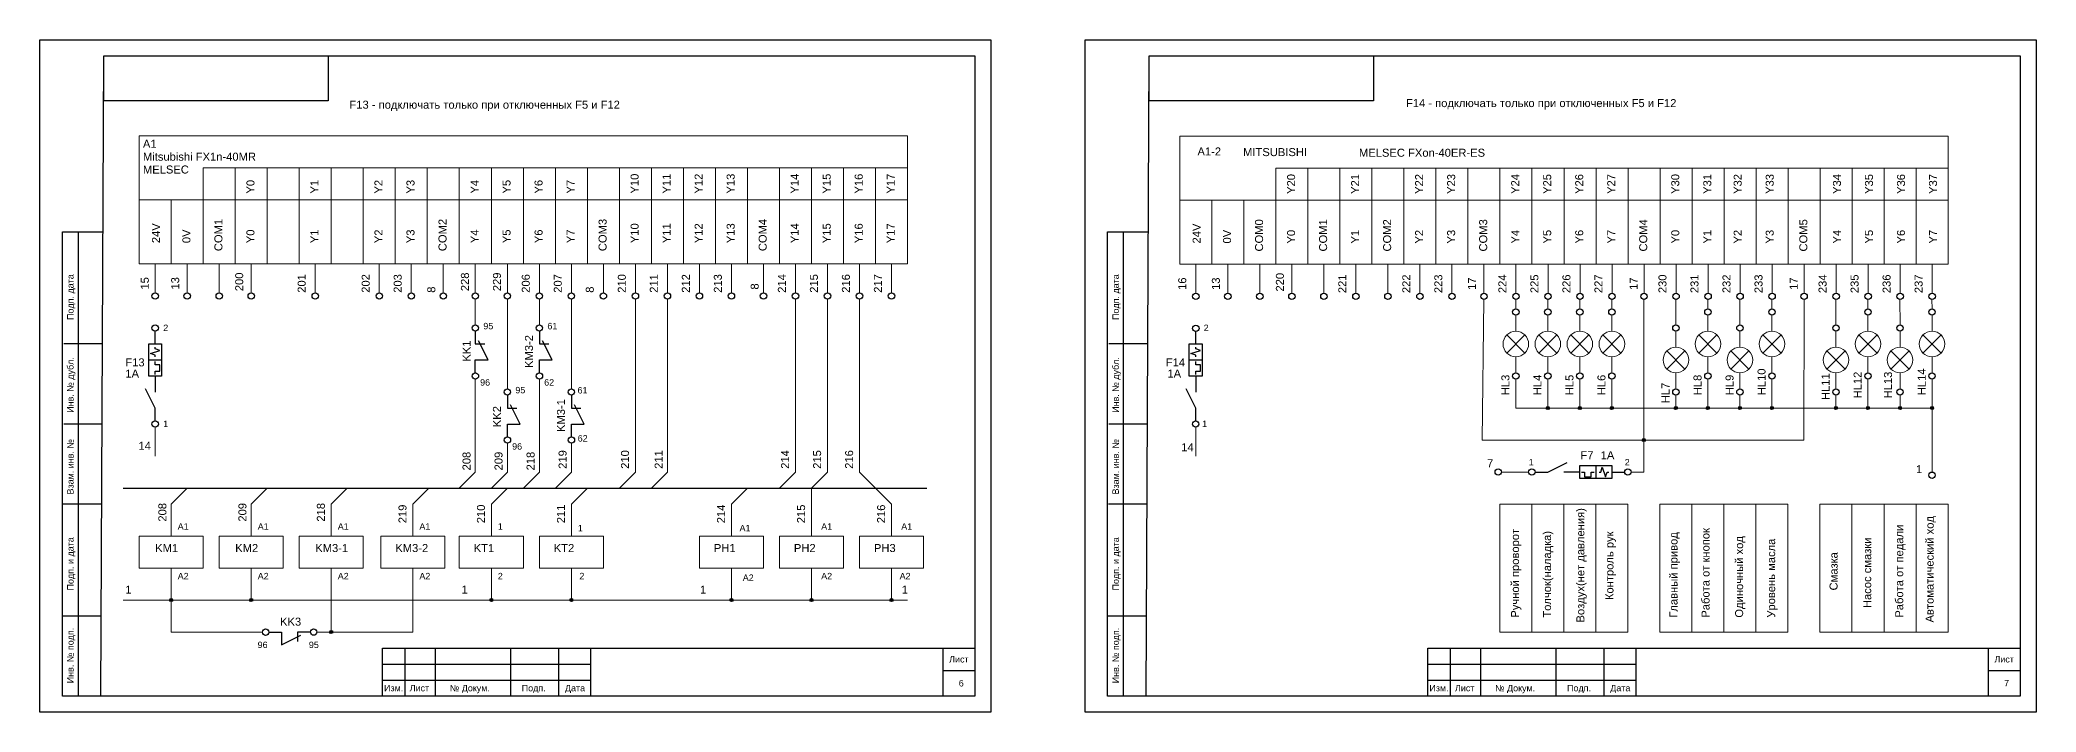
# Model space of a CAD drawing. Header units: millimetres. Extents: x 1674 to 4572, y 3039 to 4124.
# Drawn here: x 1674 to 2298, y 3290 to 3500 of the extents above; entities that cross this region are included whole.
import ezdxf

# ---------------------------------------------------------------- set-up
doc = ezdxf.new("R2010")
doc.units = ezdxf.units.MM
doc.layers.add('Аппаратура', color=7, linetype='Continuous', lineweight=20)
doc.layers.add('Рамки', color=7, linetype='Continuous', lineweight=25)
doc.styles.get("Standard").update_dxf_attribs({"font": 'arial.ttf'})

msp = doc.modelspace()

# ---------------------------------------------------------------- hatches: boundary and pattern name
h = msp.add_hatch(color=256)
h.dxf.hatch_style = 1
h.paths.add_polyline_path([(2146, 3385, 1), (2145, 3385, 1)])
h = msp.add_hatch(color=256)
h.dxf.hatch_style = 1
h.paths.add_polyline_path([(2156, 3385, 1), (2155, 3385, 1)])
h = msp.add_hatch(color=256)
h.dxf.hatch_style = 1
h.paths.add_polyline_path([(2166, 3385, 1), (2165, 3385, 1)])
h = msp.add_hatch(color=256)
h.dxf.hatch_style = 1
h.paths.add_polyline_path([(2186, 3385, 1), (2185, 3385, 1)])
h = msp.add_hatch(color=256)
h.dxf.hatch_style = 1
h.paths.add_polyline_path([(2196, 3385, 1), (2195, 3385, 1)])
h = msp.add_hatch(color=256)
h.dxf.hatch_style = 1
h.paths.add_polyline_path([(2206, 3385, 1), (2205, 3385, 1)])
h = msp.add_hatch(color=256)
h.dxf.hatch_style = 1
h.paths.add_polyline_path([(2216, 3385, 1), (2215, 3385, 1)])
h = msp.add_hatch(color=256)
h.dxf.hatch_style = 1
h.paths.add_polyline_path([(2236, 3385, 1), (2235, 3385, 1)])
h = msp.add_hatch(color=256)
h.dxf.hatch_style = 1
h.paths.add_polyline_path([(2246, 3385, 1), (2245, 3385, 1)])
h = msp.add_hatch(color=256)
h.dxf.hatch_style = 1
h.paths.add_polyline_path([(2256, 3385, 1), (2255, 3385, 1)])
h = msp.add_hatch(color=256)
h.dxf.hatch_style = 1
h.paths.add_polyline_path([(2266, 3385, 1), (2265, 3385, 1)])
h = msp.add_hatch(color=256)
h.dxf.hatch_style = 1
h.paths.add_polyline_path([(2175.99, 3375, 1), (2174.99, 3375, 1)])
h = msp.add_hatch(color=256)
h.dxf.hatch_style = 1
h.paths.add_polyline_path([(1716, 3325, 1), (1715, 3325, 1)])
h = msp.add_hatch(color=256)
h.dxf.hatch_style = 1
h.paths.add_polyline_path([(1741, 3325, 1), (1740, 3325, 1)])
h = msp.add_hatch(color=256)
h.dxf.hatch_style = 1
h.paths.add_polyline_path([(1816, 3325, 1), (1815, 3325, 1)])
h = msp.add_hatch(color=256)
h.dxf.hatch_style = 1
h.paths.add_polyline_path([(1841, 3325, 1), (1840, 3325, 1)])
h = msp.add_hatch(color=256)
h.dxf.hatch_style = 1
h.paths.add_polyline_path([(1891, 3325, 1), (1890, 3325, 1)])
h = msp.add_hatch(color=256)
h.dxf.hatch_style = 1
h.paths.add_polyline_path([(1916, 3325, 1), (1915, 3325, 1)])
h = msp.add_hatch(color=256)
h.dxf.hatch_style = 1
h.paths.add_polyline_path([(1941, 3325, 1), (1940, 3325, 1)])
h = msp.add_hatch(color=256)
h.dxf.hatch_style = 1
h.paths.add_polyline_path([(1766, 3315, 1), (1765, 3315, 1)])

# ---------------------------------------------------------------- linework, layer by layer
for p, q in [((1710.5, 3405), (1710.5, 3409)), ((1810.5, 3409), (1810.5, 3405)), ((1810.5, 3405), (1813.5, 3405)), ((1814.5, 3400), (1811.5, 3406)), ((1830.5, 3409), (1830.5, 3405)), ((1830.5, 3405), (1833.5, 3405)), ((1834.5, 3400), (1831.5, 3406)), ((2035.5, 3405), (2035.5, 3409)), ((1708.5, 3400), (1712.5, 3400)), ((1709, 3402), (1712, 3403)), ((1710.5, 3401.5), (1709, 3402)), ((1710.5, 3403.5), (1710.5, 3404)), ((1712, 3403), (1710.5, 3403.5)), ((1710.5, 3401), (1710.5, 3401.5)), ((1710.5, 3398.5), (1710.5, 3399.5)), ((1712, 3398.5), (1710.5, 3398.5)), ((1712, 3396.5), (1712, 3398.5)), ((1810.5, 3396), (1810.5, 3400)), ((1810.5, 3400), (1814.5, 3400)), ((1830.5, 3396), (1830.5, 3400)), ((1830.5, 3400), (1834.5, 3400)), ((2033.5, 3400), (2037.5, 3400)), ((2034, 3402), (2037, 3403)), ((2035.5, 3401.5), (2034, 3402)), ((2035.5, 3403.5), (2035.5, 3404)), ((2037, 3403), (2035.5, 3403.5)), ((2035.5, 3401), (2035.5, 3401.5)), ((2035.5, 3398.5), (2035.5, 3399.5)), ((2037, 3398.5), (2035.5, 3398.5)), ((2037, 3396.5), (2037, 3398.5)), ((1710.5, 3395.5), (1710.5, 3396.5)), ((1710.5, 3396.5), (1712, 3396.5)), ((1710.5, 3395), (1710.5, 3390)), ((2035.5, 3395.5), (2035.5, 3396.5)), ((2035.5, 3396.5), (2037, 3396.5)), ((2035.5, 3395), (2035.5, 3390)), ((1710.5, 3385), (1707.5, 3391)), ((1820.5, 3389), (1820.5, 3385)), ((1824.5, 3380), (1821.5, 3386)), ((1840.5, 3389), (1840.5, 3385)), ((1844.5, 3380), (1841.5, 3386)), ((2035.5, 3385), (2032.5, 3391)), ((1710.5, 3381), (1710.5, 3385)), ((1820.5, 3385), (1823.5, 3385)), ((1820.5, 3376), (1820.5, 3380)), ((1820.5, 3380), (1824.5, 3380)), ((1840.5, 3385), (1843.5, 3385)), ((1840.5, 3376), (1840.5, 3380)), ((1840.5, 3380), (1844.5, 3380)), ((2035.5, 3381), (2035.5, 3385)), ((2145.5, 3365), (2151.5, 3368)), ((2160.5, 3367), (2160.5, 3363)), ((2141.5, 3365), (2145.5, 3365)), ((2155.5, 3365), (2150.5, 3365)), ((2156, 3365), (2157, 3365)), ((2157, 3365), (2157, 3363.5)), ((2157, 3363.5), (2159, 3363.5)), ((2159, 3363.5), (2159, 3365)), ((2159, 3365), (2160, 3365)), ((2161.5, 3365), (2162, 3365)), ((2162, 3365), (2162.5, 3366.5)), ((2162.5, 3366.5), (2163.5, 3363.5)), ((2163.5, 3363.5), (2164, 3365)), ((2164, 3365), (2164.5, 3365)), ((2165.5, 3365), (2169.5, 3365)), ((1746, 3315), (1750, 3315)), ((1750, 3315), (1750, 3311)), ((1750, 3311), (1756, 3314.01)), ((1759, 3315.01), (1755, 3315.01)), ((1755, 3315.01), (1755, 3312.01))]:
    msp.add_line(p, q)
for points in [[(1708.5, 3395), (1708.5, 3405), (1712.5, 3405), (1712.5, 3395)], [(2033.5, 3395), (2033.5, 3405), (2037.5, 3405), (2037.5, 3395)], [(2155.5, 3367), (2165.5, 3367), (2165.5, 3363), (2155.5, 3363)]]:
    msp.add_lwpolyline(points, close=True)
for centre, radius in [((1710.5, 3420), 1), ((1720.5, 3420), 1), ((1730.5, 3420), 1), ((1740.5, 3420), 1), ((1760.5, 3420), 1), ((1780.5, 3420), 1), ((1790.5, 3420), 1), ((1800.5, 3420), 1), ((1810.5, 3420), 1), ((1820.5, 3420), 1), ((1830.5, 3420), 1), ((1840.5, 3420), 1), ((1850.5, 3420), 1), ((1860.5, 3420), 1), ((1870.5, 3420), 1), ((1880.5, 3420), 1), ((1890.5, 3420), 1), ((1900.5, 3420), 1), ((1910.5, 3420), 1), ((1920.5, 3420), 1), ((1930.5, 3420), 1), ((1940.5, 3420), 1), ((2035.55, 3419.89), 1), ((2045.55, 3419.89), 1), ((2055.55, 3419.89), 1), ((2065.55, 3419.89), 1), ((2075.55, 3419.89), 1), ((2085.55, 3419.89), 1), ((2095.55, 3419.89), 1), ((2105.55, 3419.89), 1), ((2115.55, 3419.89), 1), ((2125.55, 3419.89), 1), ((2135.55, 3419.89), 1), ((2145.55, 3419.89), 1), ((2155.55, 3419.89), 1), ((2165.55, 3419.89), 1), ((2175.55, 3419.89), 1), ((2185.55, 3419.89), 1), ((2195.55, 3419.89), 1), ((2205.55, 3419.89), 1), ((2215.55, 3419.89), 1), ((2225.55, 3419.89), 1), ((2235.55, 3419.89), 1), ((2245.55, 3419.89), 1), ((2255.55, 3419.89), 1), ((2265.55, 3419.89), 1), ((1710.5, 3410), 1), ((1810.5, 3410), 1), ((1830.5, 3410), 1), ((2035.55, 3409.89), 1), ((2135.5, 3415), 1), ((2145.5, 3415), 1), ((2155.5, 3415), 1), ((2165.5, 3415), 1), ((2185.5, 3410), 1), ((2195.5, 3415), 1), ((2205.5, 3410), 1), ((2215.5, 3415), 1), ((2235.5, 3410), 1), ((2245.5, 3415), 1), ((2255.5, 3410), 1), ((2265.5, 3415), 1), ((1810.52, 3395), 1), ((1830.52, 3395), 1), ((2135.5, 3395), 1), ((2145.5, 3395), 1), ((2155.5, 3395), 1), ((2165.5, 3395), 1), ((2195.5, 3395), 1), ((2215.5, 3395), 1), ((2245.5, 3395), 1), ((2265.5, 3395), 1), ((1820.5, 3390), 1), ((1840.5, 3390), 1), ((2185.5, 3390), 1), ((2205.5, 3390), 1), ((2235.5, 3390), 1), ((2255.5, 3390), 1), ((1710.5, 3380), 1), ((2035.5, 3380), 1), ((2145.5, 3385), 0.5), ((2155.5, 3385), 0.5), ((2165.5, 3385), 0.5), ((2185.5, 3385), 0.5), ((2195.5, 3385), 0.5), ((2205.5, 3385), 0.5), ((2215.5, 3385), 0.5), ((2235.5, 3385), 0.5), ((2245.5, 3385), 0.5), ((2255.5, 3385), 0.5), ((2265.5, 3385), 0.5), ((1820.52, 3375), 1), ((1840.52, 3375), 1), ((2175.49, 3375), 0.5), ((2130, 3365), 1), ((2140.5, 3365), 1), ((2170.5, 3365), 1), ((2265.5, 3364), 1), ((1715.5, 3325), 0.5), ((1740.5, 3325), 0.5), ((1815.5, 3325), 0.5), ((1840.5, 3325), 0.5), ((1890.5, 3325), 0.5), ((1915.5, 3325), 0.5), ((1940.5, 3325), 0.5), ((1745, 3314.97), 1), ((1760, 3315), 1), ((1765.5, 3315), 0.5)]:
    msp.add_circle(centre, radius)
at = {"layer": 'Аппаратура'}
for p, q in [((1710.5, 3430), (1710.5, 3421)), ((1720.5, 3430), (1720.5, 3421)), ((1730.5, 3430), (1730.5, 3421)), ((1740.5, 3430), (1740.5, 3421)), ((1760.5, 3430), (1760.5, 3421)), ((1780.5, 3430), (1780.5, 3421)), ((1790.5, 3430), (1790.5, 3421)), ((1800.5, 3430), (1800.5, 3421)), ((1810.5, 3430), (1810.5, 3421)), ((1820.5, 3430), (1820.5, 3421)), ((1830.5, 3430), (1830.5, 3421)), ((1840.5, 3430), (1840.5, 3421)), ((1850.5, 3430), (1850.5, 3421)), ((1860.5, 3430), (1860.5, 3421)), ((1870.5, 3430), (1870.5, 3421)), ((1880.5, 3430), (1880.5, 3421)), ((1890.5, 3430), (1890.5, 3421)), ((1900.5, 3430), (1900.5, 3421)), ((1910.5, 3430), (1910.5, 3421)), ((1920.5, 3430), (1920.5, 3421)), ((1930.5, 3430), (1930.5, 3421)), ((1940.5, 3430), (1940.5, 3421)), ((2035.55, 3429.89), (2035.55, 3420.89)), ((2045.55, 3429.89), (2045.55, 3420.89)), ((2055.55, 3429.89), (2055.55, 3420.89)), ((2065.55, 3429.89), (2065.55, 3420.89)), ((2075.55, 3429.89), (2075.55, 3420.89)), ((2085.55, 3429.89), (2085.55, 3420.89)), ((2095.55, 3429.89), (2095.55, 3420.89)), ((2105.55, 3429.89), (2105.55, 3420.89)), ((2115.55, 3429.89), (2115.55, 3420.89)), ((2125.55, 3429.89), (2125.55, 3420.89)), ((2135.55, 3429.89), (2135.55, 3420.89)), ((2145.55, 3429.89), (2145.55, 3420.89)), ((2155.55, 3429.89), (2155.55, 3420.89)), ((2165.55, 3429.89), (2165.55, 3420.89)), ((2175.55, 3429.89), (2175.55, 3420.89)), ((2185.55, 3429.89), (2185.55, 3420.89)), ((2195.55, 3429.89), (2195.55, 3420.89)), ((2205.55, 3429.89), (2205.55, 3420.89)), ((2215.55, 3429.89), (2215.55, 3420.89)), ((2225.55, 3429.89), (2225.55, 3420.89)), ((2235.55, 3429.89), (2235.55, 3420.89)), ((2245.55, 3429.89), (2245.55, 3420.89)), ((2255.55, 3429.89), (2255.55, 3420.89)), ((2265.55, 3429.89), (2265.55, 3420.89)), ((1810.5, 3411), (1810.5, 3419)), ((1820.5, 3391), (1820.5, 3419)), ((1830.5, 3411), (1830.5, 3419)), ((1840.5, 3391), (1840.5, 3419)), ((1860.5, 3419), (1860.5, 3365)), ((1870.5, 3419), (1870.5, 3365)), ((1910.5, 3419), (1910.5, 3365)), ((1920.5, 3419), (1920.5, 3365)), ((1930.5, 3419), (1930.5, 3365)), ((2125.54, 3418.89), (2125, 3375)), ((2135.49, 3418.9), (2135.5, 3416)), ((2145.49, 3418.9), (2145.5, 3416)), ((2155.49, 3418.9), (2155.5, 3416)), ((2165.49, 3418.9), (2165.5, 3416)), ((2175.49, 3418.9), (2175.49, 3375)), ((2185.49, 3418.9), (2185.5, 3411)), ((2195.49, 3418.9), (2195.5, 3416)), ((2205.49, 3418.9), (2205.5, 3411)), ((2215.49, 3418.9), (2215.5, 3416)), ((2225.5, 3375), (2225.55, 3418.89)), ((2235.49, 3418.9), (2235.5, 3411)), ((2245.49, 3418.9), (2245.5, 3416)), ((2255.49, 3418.9), (2255.5, 3411)), ((2265.49, 3418.9), (2265.5, 3416)), ((2135.5, 3409), (2135.5, 3414)), ((2145.5, 3409), (2145.5, 3414)), ((2155.5, 3409), (2155.5, 3414)), ((2165.5, 3409), (2165.5, 3414)), ((2195.5, 3409), (2195.5, 3414)), ((2215.5, 3409), (2215.5, 3414)), ((2245.5, 3409), (2245.5, 3414)), ((2265.5, 3409), (2265.5, 3414)), ((1810.5, 3405), (1810.5, 3409)), ((2132.67, 3407.83), (2138.33, 3402.17)), ((2132.67, 3402.17), (2138.33, 3407.83)), ((2142.67, 3407.83), (2148.33, 3402.17)), ((2142.67, 3402.17), (2148.33, 3407.83)), ((2152.67, 3407.83), (2158.33, 3402.17)), ((2152.67, 3402.17), (2158.33, 3407.83)), ((2162.67, 3407.83), (2168.33, 3402.17)), ((2162.67, 3402.17), (2168.33, 3407.83)), ((2185.5, 3404), (2185.5, 3409)), ((2192.67, 3407.83), (2198.33, 3402.17)), ((2192.67, 3402.17), (2198.33, 3407.83)), ((2205.5, 3404), (2205.5, 3409)), ((2212.67, 3407.83), (2218.33, 3402.17)), ((2212.67, 3402.17), (2218.33, 3407.83)), ((2235.5, 3404), (2235.5, 3409)), ((2242.67, 3407.83), (2248.33, 3402.17)), ((2242.67, 3402.17), (2248.33, 3407.83)), ((2255.5, 3404), (2255.5, 3409)), ((2262.67, 3407.83), (2268.33, 3402.17)), ((2262.67, 3402.17), (2268.33, 3407.83)), ((1810.5, 3396), (1810.5, 3400)), ((2135.5, 3396), (2135.5, 3401)), ((2145.5, 3396), (2145.5, 3401)), ((2155.5, 3396), (2155.5, 3401)), ((2165.5, 3396), (2165.5, 3401)), ((2182.67, 3402.83), (2188.33, 3397.17)), ((2182.67, 3397.17), (2188.33, 3402.83)), ((2195.5, 3396), (2195.5, 3401)), ((2202.67, 3402.83), (2208.33, 3397.17)), ((2202.67, 3397.17), (2208.33, 3402.83)), ((2215.5, 3396), (2215.5, 3401)), ((2232.67, 3402.83), (2238.33, 3397.17)), ((2232.67, 3397.17), (2238.33, 3402.83)), ((2245.5, 3396), (2245.5, 3401)), ((2252.67, 3402.83), (2258.33, 3397.17)), ((2252.67, 3397.17), (2258.33, 3402.83)), ((2265.5, 3396), (2265.5, 3401)), ((1810.5, 3394), (1810.5, 3394)), ((1810.5, 3394), (1810.5, 3365)), ((1830.5, 3394), (1830.5, 3365)), ((2135.5, 3394), (2135.5, 3385)), ((2145.5, 3394), (2145.5, 3385)), ((2155.5, 3394), (2155.5, 3385)), ((2165.5, 3394), (2165.5, 3385)), ((2185.5, 3391), (2185.5, 3396)), ((2195.5, 3394), (2195.5, 3385)), ((2205.5, 3391), (2205.5, 3396)), ((2215.5, 3394), (2215.5, 3385)), ((2235.5, 3391), (2235.5, 3396)), ((2245.5, 3394), (2245.5, 3385)), ((2255.5, 3391), (2255.5, 3396)), ((2265.5, 3394), (2265.5, 3365)), ((1820.5, 3385), (1820.5, 3389)), ((2185.5, 3389), (2185.5, 3385)), ((2205.5, 3389), (2205.5, 3385)), ((2235.5, 3389), (2235.5, 3385)), ((2255.5, 3389), (2255.5, 3385)), ((1820.5, 3376), (1820.5, 3380)), ((2265.5, 3385), (2135.5, 3385)), ((1710.5, 3379), (1710.5, 3370)), ((1820.5, 3374), (1820.5, 3374)), ((1820.5, 3374), (1820.5, 3365)), ((1840.5, 3374), (1840.5, 3365)), ((2035.5, 3379), (2035.5, 3370)), ((2125, 3375), (2175.49, 3375)), ((2175.49, 3375), (2225.5, 3375)), ((2175.49, 3375), (2175.49, 3365)), ((1810.5, 3365), (1805.5, 3360)), ((1820.5, 3365), (1815.5, 3360)), ((1830.5, 3365), (1825.5, 3360)), ((1840.5, 3365), (1835.5, 3360)), ((1860.5, 3365), (1855.5, 3360)), ((1870.5, 3365), (1865.5, 3360)), ((1910.5, 3365), (1905.5, 3360)), ((1920.5, 3365), (1915.5, 3360)), ((1930.5, 3365), (1935.5, 3360)), ((2139.5, 3365), (2131, 3365)), ((2175.49, 3365), (2171.5, 3365)), ((1715.5, 3355), (1720.5, 3360)), ((1715.5, 3345), (1715.5, 3355)), ((1740.5, 3355), (1745.5, 3360)), ((1740.5, 3345), (1740.5, 3355)), ((1765.5, 3355), (1770.5, 3360)), ((1765.5, 3345), (1765.5, 3355)), ((1791, 3355), (1796, 3360)), ((1791, 3345), (1791, 3355)), ((1815.5, 3355), (1820.5, 3360)), ((1815.5, 3345), (1815.5, 3355)), ((1840.5, 3355), (1845.5, 3360)), ((1840.5, 3345), (1840.5, 3355)), ((1890.5, 3355), (1895.5, 3360)), ((1890.5, 3345), (1890.5, 3355)), ((1915.5, 3355), (1915.5, 3360)), ((1915.5, 3345), (1915.5, 3355)), ((1940.5, 3355), (1935.5, 3360)), ((1940.5, 3345), (1940.5, 3355)), ((1715.5, 3335), (1715.5, 3325)), ((1740.5, 3335), (1740.5, 3325)), ((1765.5, 3335), (1765.5, 3315)), ((1791, 3335), (1791, 3315)), ((1815.5, 3335), (1815.5, 3325)), ((1840.5, 3335), (1840.5, 3325)), ((1890.5, 3335), (1890.5, 3325)), ((1915.5, 3335), (1915.5, 3325)), ((1940.5, 3335), (1940.5, 3325)), ((1811, 3325), (1700.5, 3325)), ((1715.5, 3315), (1715.5, 3325)), ((1810.5, 3325), (1886, 3325)), ((1885.5, 3325), (1945.5, 3325)), ((1715.5, 3315), (1744, 3314.97)), ((1746, 3315), (1750, 3315)), ((1755, 3315.01), (1759, 3315.01)), ((1761, 3315), (1791, 3315))]:
    msp.add_line(p, q, dxfattribs=at)
at = {"layer": 'Аппаратура', "lineweight": 30}
msp.add_line((1700.5, 3360), (1951.5, 3360), dxfattribs=at)
at = {"layer": 'Аппаратура'}
for points in [[(1945.5, 3450), (1705.5, 3450), (1705.5, 3470), (1945.5, 3470)], [(2270.55, 3449.89), (2030.55, 3449.89), (2030.55, 3469.89), (2270.55, 3469.89)], [(1725.5, 3450), (1735.5, 3450), (1735.5, 3460), (1725.5, 3460)], [(1735.5, 3450), (1745.5, 3450), (1745.5, 3460), (1735.5, 3460)], [(1745.5, 3450), (1755.5, 3450), (1755.5, 3460), (1745.5, 3460)], [(1755.5, 3450), (1765.5, 3450), (1765.5, 3460), (1755.5, 3460)], [(1765.5, 3450), (1775.5, 3450), (1775.5, 3460), (1765.5, 3460)], [(1775.5, 3450), (1785.5, 3450), (1785.5, 3460), (1775.5, 3460)], [(1785.5, 3450), (1795.5, 3450), (1795.5, 3460), (1785.5, 3460)], [(1795.5, 3450), (1805.5, 3450), (1805.5, 3460), (1795.5, 3460)], [(1805.5, 3450), (1815.5, 3450), (1815.5, 3460), (1805.5, 3460)], [(1815.5, 3450), (1825.5, 3450), (1825.5, 3460), (1815.5, 3460)], [(1825.5, 3450), (1835.5, 3450), (1835.5, 3460), (1825.5, 3460)], [(1835.5, 3450), (1845.5, 3450), (1845.5, 3460), (1835.5, 3460)], [(1845.5, 3450), (1855.5, 3450), (1855.5, 3460), (1845.5, 3460)], [(1855.5, 3450), (1865.5, 3450), (1865.5, 3460), (1855.5, 3460)], [(1865.5, 3450), (1875.5, 3450), (1875.5, 3460), (1865.5, 3460)], [(1875.5, 3450), (1885.5, 3450), (1885.5, 3460), (1875.5, 3460)], [(1885.5, 3450), (1895.5, 3450), (1895.5, 3460), (1885.5, 3460)], [(1895.5, 3450), (1905.5, 3450), (1905.5, 3460), (1895.5, 3460)], [(1905.5, 3450), (1915.5, 3450), (1915.5, 3460), (1905.5, 3460)], [(1915.5, 3450), (1925.5, 3450), (1925.5, 3460), (1915.5, 3460)], [(1925.5, 3450), (1935.5, 3450), (1935.5, 3460), (1925.5, 3460)], [(1935.5, 3450), (1945.5, 3450), (1945.5, 3460), (1935.5, 3460)], [(2060.55, 3449.89), (2070.55, 3449.89), (2070.55, 3459.89), (2060.55, 3459.89)], [(2070.55, 3449.89), (2080.55, 3449.89), (2080.55, 3459.89), (2070.55, 3459.89)], [(2080.55, 3449.89), (2090.55, 3449.89), (2090.55, 3459.89), (2080.55, 3459.89)], [(2090.55, 3449.89), (2100.55, 3449.89), (2100.55, 3459.89), (2090.55, 3459.89)], [(2100.55, 3449.89), (2110.55, 3449.89), (2110.55, 3459.89), (2100.55, 3459.89)], [(2110.55, 3449.89), (2120.55, 3449.89), (2120.55, 3459.89), (2110.55, 3459.89)], [(2120.55, 3449.89), (2130.55, 3449.89), (2130.55, 3459.89), (2120.55, 3459.89)], [(2130.55, 3449.89), (2140.55, 3449.89), (2140.55, 3459.89), (2130.55, 3459.89)], [(2140.55, 3449.89), (2150.55, 3449.89), (2150.55, 3459.89), (2140.55, 3459.89)], [(2150.55, 3449.89), (2160.55, 3449.89), (2160.55, 3459.89), (2150.55, 3459.89)], [(2160.55, 3449.89), (2170.55, 3449.89), (2170.55, 3459.89), (2160.55, 3459.89)], [(2170.55, 3449.89), (2180.55, 3449.89), (2180.55, 3459.89), (2170.55, 3459.89)], [(2180.55, 3449.89), (2190.55, 3449.89), (2190.55, 3459.89), (2180.55, 3459.89)], [(2190.55, 3449.89), (2200.55, 3449.89), (2200.55, 3459.89), (2190.55, 3459.89)], [(2200.55, 3449.89), (2210.55, 3449.89), (2210.55, 3459.89), (2200.55, 3459.89)], [(2210.55, 3449.89), (2220.55, 3449.89), (2220.55, 3459.89), (2210.55, 3459.89)], [(2220.55, 3449.89), (2230.55, 3449.89), (2230.55, 3459.89), (2220.55, 3459.89)], [(2230.55, 3449.89), (2240.55, 3449.89), (2240.55, 3459.89), (2230.55, 3459.89)], [(2240.55, 3449.89), (2250.55, 3449.89), (2250.55, 3459.89), (2240.55, 3459.89)], [(2250.55, 3449.89), (2260.55, 3449.89), (2260.55, 3459.89), (2250.55, 3459.89)], [(2260.55, 3449.89), (2270.55, 3449.89), (2270.55, 3459.89), (2260.55, 3459.89)], [(1715.5, 3450), (1705.5, 3450), (1705.5, 3430), (1715.5, 3430)], [(1725.5, 3450), (1715.5, 3450), (1715.5, 3430), (1725.5, 3430)], [(1735.5, 3450), (1725.5, 3450), (1725.5, 3430), (1735.5, 3430)], [(1745.5, 3450), (1735.5, 3450), (1735.5, 3430), (1745.5, 3430)], [(1755.5, 3450), (1745.5, 3450), (1745.5, 3430), (1755.5, 3430)], [(1765.5, 3450), (1755.5, 3450), (1755.5, 3430), (1765.5, 3430)], [(1775.5, 3450), (1765.5, 3450), (1765.5, 3430), (1775.5, 3430)], [(1785.5, 3450), (1775.5, 3450), (1775.5, 3430), (1785.5, 3430)], [(1795.5, 3450), (1785.5, 3450), (1785.5, 3430), (1795.5, 3430)], [(1805.5, 3450), (1795.5, 3450), (1795.5, 3430), (1805.5, 3430)], [(1815.5, 3450), (1805.5, 3450), (1805.5, 3430), (1815.5, 3430)], [(1825.5, 3450), (1815.5, 3450), (1815.5, 3430), (1825.5, 3430)], [(1835.5, 3450), (1825.5, 3450), (1825.5, 3430), (1835.5, 3430)], [(1845.5, 3450), (1835.5, 3450), (1835.5, 3430), (1845.5, 3430)], [(1855.5, 3450), (1845.5, 3450), (1845.5, 3430), (1855.5, 3430)], [(1865.5, 3450), (1855.5, 3450), (1855.5, 3430), (1865.5, 3430)], [(1875.5, 3450), (1865.5, 3450), (1865.5, 3430), (1875.5, 3430)], [(1885.5, 3450), (1875.5, 3450), (1875.5, 3430), (1885.5, 3430)], [(1895.5, 3450), (1885.5, 3450), (1885.5, 3430), (1895.5, 3430)], [(1905.5, 3450), (1895.5, 3450), (1895.5, 3430), (1905.5, 3430)], [(1915.5, 3450), (1905.5, 3450), (1905.5, 3430), (1915.5, 3430)], [(1925.5, 3450), (1915.5, 3450), (1915.5, 3430), (1925.5, 3430)], [(1935.5, 3450), (1925.5, 3450), (1925.5, 3430), (1935.5, 3430)], [(1945.5, 3450), (1935.5, 3450), (1935.5, 3430), (1945.5, 3430)], [(2040.55, 3449.89), (2030.55, 3449.89), (2030.55, 3429.89), (2040.55, 3429.89)], [(2050.55, 3449.89), (2040.55, 3449.89), (2040.55, 3429.89), (2050.55, 3429.89)], [(2060.55, 3449.89), (2050.55, 3449.89), (2050.55, 3429.89), (2060.55, 3429.89)], [(2070.55, 3449.89), (2060.55, 3449.89), (2060.55, 3429.89), (2070.55, 3429.89)], [(2080.55, 3449.89), (2070.55, 3449.89), (2070.55, 3429.89), (2080.55, 3429.89)], [(2090.55, 3449.89), (2080.55, 3449.89), (2080.55, 3429.89), (2090.55, 3429.89)], [(2100.55, 3449.89), (2090.55, 3449.89), (2090.55, 3429.89), (2100.55, 3429.89)], [(2110.55, 3449.89), (2100.55, 3449.89), (2100.55, 3429.89), (2110.55, 3429.89)], [(2120.55, 3449.89), (2110.55, 3449.89), (2110.55, 3429.89), (2120.55, 3429.89)], [(2130.55, 3449.89), (2120.55, 3449.89), (2120.55, 3429.89), (2130.55, 3429.89)], [(2140.55, 3449.89), (2130.55, 3449.89), (2130.55, 3429.89), (2140.55, 3429.89)], [(2150.55, 3449.89), (2140.55, 3449.89), (2140.55, 3429.89), (2150.55, 3429.89)], [(2160.55, 3449.89), (2150.55, 3449.89), (2150.55, 3429.89), (2160.55, 3429.89)], [(2170.55, 3449.89), (2160.55, 3449.89), (2160.55, 3429.89), (2170.55, 3429.89)], [(2180.55, 3449.89), (2170.55, 3449.89), (2170.55, 3429.89), (2180.55, 3429.89)], [(2190.55, 3449.89), (2180.55, 3449.89), (2180.55, 3429.89), (2190.55, 3429.89)], [(2200.55, 3449.89), (2190.55, 3449.89), (2190.55, 3429.89), (2200.55, 3429.89)], [(2210.55, 3449.89), (2200.55, 3449.89), (2200.55, 3429.89), (2210.55, 3429.89)], [(2220.55, 3449.89), (2210.55, 3449.89), (2210.55, 3429.89), (2220.55, 3429.89)], [(2230.55, 3449.89), (2220.55, 3449.89), (2220.55, 3429.89), (2230.55, 3429.89)], [(2240.55, 3449.89), (2230.55, 3449.89), (2230.55, 3429.89), (2240.55, 3429.89)], [(2250.55, 3449.89), (2240.55, 3449.89), (2240.55, 3429.89), (2250.55, 3429.89)], [(2260.55, 3449.89), (2250.55, 3449.89), (2250.55, 3429.89), (2260.55, 3429.89)], [(2270.55, 3449.89), (2260.55, 3449.89), (2260.55, 3429.89), (2270.55, 3429.89)], [(2130.5, 3355), (2140.5, 3355), (2140.5, 3315), (2130.5, 3315)], [(2140.5, 3355), (2150.5, 3355), (2150.5, 3315), (2140.5, 3315)], [(2150.5, 3355), (2160.5, 3355), (2160.5, 3315), (2150.5, 3315)], [(2160.5, 3355), (2170.5, 3355), (2170.5, 3315), (2160.5, 3315)], [(2180.5, 3355), (2190.5, 3355), (2190.5, 3315), (2180.5, 3315)], [(2190.5, 3355), (2200.5, 3355), (2200.5, 3315), (2190.5, 3315)], [(2200.5, 3355), (2210.5, 3355), (2210.5, 3315), (2200.5, 3315)], [(2210.5, 3355), (2220.5, 3355), (2220.5, 3315), (2210.5, 3315)], [(2230.5, 3355), (2240.5, 3355), (2240.5, 3315), (2230.5, 3315)], [(2240.5, 3355), (2250.5, 3355), (2250.5, 3315), (2240.5, 3315)], [(2250.5, 3355), (2260.5, 3355), (2260.5, 3315), (2250.5, 3315)], [(2260.5, 3355), (2270.5, 3355), (2270.5, 3315), (2260.5, 3315)], [(1705.5, 3345), (1725.5, 3345), (1725.5, 3335), (1705.5, 3335)], [(1730.5, 3345), (1750.5, 3345), (1750.5, 3335), (1730.5, 3335)], [(1755.5, 3345), (1775.5, 3345), (1775.5, 3335), (1755.5, 3335)], [(1781, 3345), (1801, 3345), (1801, 3335), (1781, 3335)], [(1805.5, 3345), (1825.5, 3345), (1825.5, 3335), (1805.5, 3335)], [(1830.5, 3345), (1850.5, 3345), (1850.5, 3335), (1830.5, 3335)], [(1880.5, 3345), (1900.5, 3345), (1900.5, 3335), (1880.5, 3335)], [(1905.5, 3345), (1925.5, 3345), (1925.5, 3335), (1905.5, 3335)], [(1930.5, 3345), (1950.5, 3345), (1950.5, 3335), (1930.5, 3335)]]:
    msp.add_lwpolyline(points, close=True, dxfattribs=at)
for centre in [(2135.5, 3405), (2145.5, 3405), (2155.5, 3405), (2165.5, 3405), (2195.5, 3405), (2215.5, 3405), (2245.5, 3405), (2265.5, 3405), (2185.5, 3400), (2205.5, 3400), (2235.5, 3400), (2255.5, 3400)]:
    msp.add_circle(centre, 4, dxfattribs=at)
at = {"layer": 'Рамки'}
for p, q in [((1693.5, 3295), (1694.5, 3495)), ((1694.5, 3495), (1966.5, 3495)), ((1966.5, 3495), (1966.5, 3295)), ((2020, 3295), (2021, 3495)), ((2021, 3495), (2293, 3495)), ((2293, 3495), (2293, 3295)), ((1681.5, 3440), (1694.22, 3440)), ((1681.5, 3295), (1681.5, 3440)), ((1686.5, 3295), (1686.5, 3440)), ((2008, 3440), (2020.72, 3440)), ((2008, 3295), (2008, 3440)), ((2013, 3295), (2013, 3440)), ((1693.92, 3405), (1681.92, 3405)), ((2020.42, 3405), (2008.42, 3405)), ((1693.92, 3380), (1681.92, 3380)), ((2020.42, 3380), (2008.42, 3380)), ((1693.8, 3355), (1681.8, 3355)), ((2020.3, 3355), (2008.3, 3355)), ((1693.62, 3320), (1681.62, 3320)), ((1693.62, 3320), (1681.62, 3320)), ((1693.62, 3320), (1681.62, 3320)), ((2020.12, 3320), (2008.12, 3320)), ((2020.12, 3320), (2008.12, 3320)), ((2020.12, 3320), (2008.12, 3320)), ((1781.5, 3305), (1846.5, 3305)), ((1788.5, 3310), (1788.5, 3295)), ((1798, 3310), (1798, 3295)), ((1821.5, 3310), (1821.5, 3295)), ((1836.5, 3310), (1836.5, 3295)), ((1956.5, 3310), (1956.5, 3295)), ((2108, 3305), (2173, 3305)), ((2115, 3310), (2115, 3295)), ((2124.5, 3310), (2124.5, 3295)), ((2148, 3310), (2148, 3295)), ((2163, 3310), (2163, 3295)), ((2283, 3310), (2283, 3295)), ((1781.5, 3300), (1846.5, 3300)), ((1956.5, 3303), (1966.5, 3303)), ((2108, 3300), (2173, 3300)), ((2283, 3303), (2293, 3303)), ((1693.5, 3295), (1681.5, 3295)), ((1966.5, 3295), (1693.5, 3295)), ((2020, 3295), (2008, 3295)), ((2293, 3295), (2020, 3295))]:
    msp.add_line(p, q, dxfattribs=at)
for points in [[(1674.5, 3500), (1971.5, 3500), (1971.5, 3290), (1674.5, 3290)], [(2001, 3500), (2298, 3500), (2298, 3290), (2001, 3290)], [(1694.5, 3495), (1764.5, 3495), (1764.5, 3481), (1694.5, 3481)], [(2021, 3495), (2091, 3495), (2091, 3481), (2021, 3481)], [(1781.5, 3295), (1781.5, 3310), (1966.5, 3310), (1966.5, 3295)], [(1781.5, 3310), (1846.5, 3310), (1846.5, 3295), (1781.5, 3295)], [(2108, 3295), (2108, 3310), (2293, 3310), (2293, 3295)], [(2108, 3310), (2173, 3310), (2173, 3295), (2108, 3295)]]:
    msp.add_lwpolyline(points, close=True, dxfattribs=at)

# ---------------------------------------------------------------- texts
for s, height, p in [('F13 - подключать только при отключенных F5 и F12', 2.5, (1771.18, 3478.51)), ('F14 - подключать только при отключенных F5 и F12', 2.5, (2101.18, 3479.01)), ('A1', 2.5, (1706.67, 3466.29)), ('Mitsubishi FX1n-40MR', 2.5, (1706.67, 3462.27)), ('MELSEC', 2.5, (1706.67, 3458.26)), ('A1-2', 2.5, (2036.05, 3463.89)), ('MITSUBISHI', 2.5, (2050.31, 3463.7)), ('MELSEC FXon-40ER-ES', 2.5, (2086.5, 3463.5)), ('2', 2, (1713.02, 3409.06)), ('95', 2, (1813, 3409.6)), ('61', 2, (1833, 3409.6)), ('2', 2, (2038.02, 3409.06)), ('F13', 2.5, (1701.18, 3398.01)), ('F14', 2.5, (2026.18, 3398.01)), ('1A', 2.5, (1701.18, 3394.51)), ('96', 2, (1812, 3392)), ('62', 2, (1832, 3392)), ('1A', 2.5, (2026.68, 3394.51)), ('95', 2, (1823, 3389.6)), ('61', 2, (1842.43, 3389.54)), ('1', 2, (1713.02, 3379.06)), ('1', 2, (2037.52, 3379.06)), ('14', 2.5, (1705.26, 3371.94)), ('96', 2, (1822, 3372)), ('62', 2, (1842.48, 3374.52)), ('14', 2.5, (2031, 3371.5)), ('7', 2.5, (2126.5, 3366.5)), ('1', 2, (2139.52, 3367.06)), ('F7', 2.5, (2155.68, 3369.01)), ('1A', 2.5, (2162, 3369)), ('2', 2, (2169.52, 3367.06)), ('1', 2.5, (2260.5, 3364.65)), ('A1', 2, (1717.53, 3346.99)), ('A1', 2, (1742.53, 3346.99)), ('A1', 2, (1767.53, 3346.99)), ('A1', 2, (1793.03, 3346.99)), ('1', 2, (1817.53, 3346.99)), ('1', 2, (1842.53, 3346.49)), ('A1', 2, (1893.03, 3346.49)), ('A1', 2, (1918.53, 3346.99)), ('A1', 2, (1943.53, 3346.99)), ('KM1', 2.5, (1710.5, 3340)), ('KM2', 2.5, (1735.5, 3340)), ('KM3-1', 2.5, (1760.5, 3340)), ('KM3-2', 2.5, (1785.5, 3340)), ('KT1', 2.5, (1810, 3340)), ('KT2', 2.5, (1835, 3340)), ('PH1', 2.5, (1885, 3340)), ('PH2', 2.5, (1910, 3340)), ('PH3', 2.5, (1935, 3340)), ('1', 2.5, (1701.18, 3327.01)), ('A2', 2, (1717.53, 3331.49)), ('A2', 2, (1742.53, 3331.49)), ('A2', 2, (1767.53, 3331.49)), ('A2', 2, (1793.03, 3331.49)), ('1', 2.5, (1806.18, 3327.01)), ('2', 2, (1817.53, 3331.49)), ('2', 2, (1843, 3331.5)), ('1', 2.5, (1880.68, 3327.01)), ('A2', 2, (1894.03, 3330.99)), ('A2', 2, (1918.53, 3331.49)), ('A2', 2, (1943.03, 3331.49)), ('1', 2.5, (1943.68, 3327.01))]:
    msp.add_text(s, height=height).set_placement(p)
for s, height, rotation, p in [('Y0', 2.5, 90, (1741.5, 3452)), ('Y1', 2.5, 90, (1761.5, 3452)), ('Y2', 2.5, 90, (1781.5, 3452)), ('Y3', 2.5, 90, (1791.5, 3452)), ('Y4', 2.5, 90, (1811.5, 3452)), ('Y5', 2.5, 90, (1821.5, 3452)), ('Y6', 2.5, 90, (1831.5, 3452)), ('Y7', 2.5, 90, (1841.5, 3452)), ('Y10', 2.5, 90, (1861.5, 3452)), ('Y11', 2.5, 90, (1871.5, 3452)), ('Y12', 2.5, 90, (1881.5, 3452)), ('Y13', 2.5, 90, (1891.5, 3452)), ('Y14', 2.5, 90, (1911.5, 3452)), ('Y15', 2.5, 90, (1921.5, 3452)), ('Y16', 2.5, 90, (1931.5, 3452)), ('Y17', 2.5, 90, (1941.5, 3452)), ('Y20', 2.5, 90, (2066.55, 3451.89)), ('Y21', 2.5, 90, (2086.55, 3451.89)), ('Y22', 2.5, 90, (2106.55, 3451.89)), ('Y23', 2.5, 90, (2116.55, 3451.89)), ('Y24', 2.5, 90, (2136.55, 3451.89)), ('Y25', 2.5, 90, (2146.55, 3451.89)), ('Y26', 2.5, 90, (2156.55, 3451.89)), ('Y27', 2.5, 90, (2166.55, 3451.89)), ('Y30', 2.5, 90, (2186.55, 3451.89)), ('Y31', 2.5, 90, (2196.55, 3451.89)), ('Y32', 2.5, 90, (2206.05, 3451.89)), ('Y33', 2.5, 90, (2216.05, 3451.89)), ('Y34', 2.5, 90, (2237.05, 3451.89)), ('Y35', 2.5, 90, (2247.05, 3451.89)), ('Y36', 2.5, 90, (2257.05, 3451.89)), ('Y37', 2.5, 90, (2267.05, 3451.89)), ('24V', 2.5, 90, (1712, 3436.5)), ('COM1', 2.5, 90, (1731.5, 3434)), ('COM2', 2.5, 90, (1801.5, 3434)), ('COM3', 2.5, 90, (1851.5, 3434)), ('Y10', 2.5, 90, (1861.5, 3436.5)), ('Y11', 2.5, 90, (1871.5, 3436.5)), ('Y12', 2.5, 90, (1881.5, 3436.5)), ('Y13', 2.5, 90, (1891.5, 3436.5)), ('COM4', 2.5, 90, (1901.5, 3434)), ('Y14', 2.5, 90, (1911.5, 3436.5)), ('Y15', 2.5, 90, (1921.5, 3436.5)), ('Y16', 2.5, 90, (1931.5, 3436.5)), ('Y17', 2.5, 90, (1941.5, 3436.5)), ('24V', 2.5, 90, (2037.05, 3436.39)), ('COM0', 2.5, 90, (2056.55, 3433.89)), ('COM1', 2.5, 90, (2076.55, 3433.89)), ('COM2', 2.5, 90, (2096.55, 3433.89)), ('COM3', 2.5, 90, (2126.55, 3433.89)), ('COM4', 2.5, 90, (2176.55, 3433.89)), ('COM5', 2.5, 90, (2226.55, 3433.89)), ('0V', 2.5, 90, (1721.5, 3436.5)), ('Y0', 2.5, 90, (1741.5, 3436.5)), ('Y1', 2.5, 90, (1761.5, 3436.5)), ('Y2', 2.5, 90, (1781.5, 3436.5)), ('Y3', 2.5, 90, (1791.5, 3436.5)), ('Y4', 2.5, 90, (1811.5, 3436.5)), ('Y5', 2.5, 90, (1821.5, 3436.5)), ('Y6', 2.5, 90, (1831.5, 3436.5)), ('Y7', 2.5, 90, (1841.5, 3436.5)), ('0V', 2.5, 90, (2046.55, 3436.39)), ('Y0', 2.5, 90, (2066.55, 3436.39)), ('Y1', 2.5, 90, (2086.55, 3436.39)), ('Y2', 2.5, 90, (2106.55, 3436.39)), ('Y3', 2.5, 90, (2116.55, 3436.39)), ('Y4', 2.5, 90, (2136.55, 3436.39)), ('Y5', 2.5, 90, (2146.55, 3436.39)), ('Y6', 2.5, 90, (2156.55, 3436.39)), ('Y7', 2.5, 90, (2166.55, 3436.39)), ('Y0', 2.5, 90, (2186.55, 3436.39)), ('Y1', 2.5, 90, (2196.55, 3436.39)), ('Y2', 2.5, 90, (2206.05, 3436.39)), ('Y3', 2.5, 90, (2216.05, 3436.39)), ('Y4', 2.5, 90, (2237.05, 3436.39)), ('Y5', 2.5, 90, (2247.05, 3436.39)), ('Y6', 2.5, 90, (2257.05, 3436.39)), ('Y7', 2.5, 90, (2267.05, 3436.39)), ('15', 2.5, 90, (1708.5, 3422)), ('13', 2.5, 90, (1718, 3422)), ('200', 2.5, 90, (1738, 3421.5)), ('201', 2.5, 90, (1757.5, 3421)), ('202', 2.5, 90, (1777.5, 3421)), ('203', 2.5, 90, (1787.5, 3421)), ('228', 2.5, 90, (1808.5, 3421.5)), ('229', 2.5, 90, (1818.5, 3421.5)), ('206', 2.5, 90, (1827.5, 3421)), ('207', 2.5, 90, (1837.5, 3421)), ('210', 2.5, 90, (1857.5, 3421)), ('211', 2.5, 90, (1867.5, 3421)), ('212', 2.5, 90, (1877.5, 3421)), ('213', 2.5, 90, (1887.5, 3421)), ('8', 2.5, 90, (1899, 3422)), ('214', 2.5, 90, (1907.5, 3421)), ('215', 2.5, 90, (1917.5, 3421)), ('216', 2.5, 90, (1927.5, 3421)), ('217', 2.5, 90, (1937.5, 3421)), ('16', 2.5, 90, (2032.55, 3421.89)), ('13', 2.5, 90, (2043.05, 3421.89)), ('220', 2.5, 90, (2063.05, 3421.39)), ('221', 2.5, 90, (2082.55, 3420.89)), ('222', 2.5, 90, (2102.55, 3420.89)), ('223', 2.5, 90, (2112.55, 3420.89)), ('17', 2.5, 90, (2123.05, 3421.89)), ('224', 2.5, 90, (2132.55, 3420.89)), ('225', 2.5, 90, (2142.55, 3420.89)), ('226', 2.5, 90, (2152.55, 3420.89)), ('227', 2.5, 90, (2162.55, 3420.89)), ('17', 2.5, 90, (2173.55, 3421.89)), ('230', 2.5, 90, (2182.55, 3420.89)), ('231', 2.5, 90, (2192.55, 3420.89)), ('232', 2.5, 90, (2202.55, 3420.89)), ('233', 2.5, 90, (2212.55, 3420.89)), ('17', 2.5, 90, (2223.55, 3421.89)), ('234', 2.5, 90, (2232.55, 3420.89)), ('235', 2.5, 90, (2242.55, 3420.89)), ('236', 2.5, 90, (2252.55, 3420.89)), ('237', 2.5, 90, (2262.55, 3420.89)), ('8', 2.5, 90, (1798, 3421)), ('8', 2.5, 90, (1847.5, 3421)), ('KK1', 2.5, 90, (1809, 3399.5)), ('KM3-2', 2.5, 90, (1828.5, 3397.5)), ('HL3', 2.5, 90, (2133.5, 3389)), ('HL4', 2.5, 90, (2143.5, 3389)), ('HL5', 2.5, 90, (2153.5, 3389)), ('HL6', 2.5, 90, (2163.5, 3389)), ('HL7', 2.5, 90, (2183.5, 3386.5)), ('HL8', 2.5, 90, (2193.5, 3389)), ('HL9', 2.5, 90, (2203.5, 3389)), ('HL10', 2.5, 90, (2213.5, 3389)), ('HL11', 2.5, 90, (2233.5, 3387.5)), ('HL12', 2.5, 90, (2243.5, 3388)), ('HL13', 2.5, 90, (2253, 3388)), ('HL14', 2.5, 90, (2263.55, 3389)), ('KM3-1', 2.5, 90, (1838.5, 3377.5)), ('KK2', 2.5, 90, (1818.5, 3379)), ('208', 2.5, 90, (1809, 3365.5)), ('209', 2.5, 90, (1819, 3365.5)), ('218', 2.5, 90, (1829, 3365.5)), ('219', 2.5, 90, (1839, 3366)), ('210', 2.5, 90, (1858.5, 3366)), ('211', 2.5, 90, (1869, 3366)), ('214', 2.5, 90, (1908.5, 3366)), ('215', 2.5, 90, (1918.5, 3366)), ('216', 2.5, 90, (1928.5, 3366)), ('208', 2.5, 90, (1714, 3349.5)), ('209', 2.5, 90, (1739, 3349.5)), ('218', 2.5, 90, (1763.5, 3349.5)), ('219', 2.5, 90, (1789, 3349)), ('210', 2.5, 90, (1813.5, 3349)), ('211', 2.5, 90, (1838.5, 3349)), ('214', 2.5, 90, (1888.5, 3349)), ('215', 2.5, 90, (1913.5, 3349)), ('216', 2.5, 90, (1938.5, 3349)), ('Воздух(нет давления)', 2.5, 90, (2156.91, 3317.98)), ('Работа от педали', 2.5, 90, (2256.5, 3319.5)), ('Автоматический ход', 2.5, 90, (2266, 3318)), ('Ручной проворот', 2.5, 90, (2136.5, 3319.5)), ('Толчок(наладка)', 2.5, 90, (2146.5, 3319.5)), ('Контроль рук', 2.5, 90, (2166, 3325)), ('Главный привод', 2.5, 90, (2186, 3319.5)), ('Работа от кнопок', 2.5, 90, (2196, 3319.5)), ('Одиночный ход', 2.5, 90, (2206.5, 3319.5)), ('Уровень масла', 2.5, 90, (2216.5, 3319.5)), ('Насос смазки', 2.5, 90, (2246.5, 3322.5)), ('Смазка', 2.5, 90, (2236, 3328)), ('KK3', 2.5, 0.06154, (1749.5, 3317)), ('96', 2, 0.06154, (1742.5, 3310)), ('95', 2, 0.06154, (1758.5, 3310))]:
    msp.add_text(s, height=height, rotation=rotation).set_placement(p)
for s, p in [('Подп. дата', (1685, 3412.5)), ('Подп. дата', (2011.5, 3412.5)), ('Инв. № дубл.', (1685, 3383.5)), ('Инв. № дубл.', (2011.5, 3383.5)), ('Взам. инв. №', (1685, 3358)), ('Взам. инв. №', (2011.5, 3358)), ('Подп. и дата', (1685, 3328)), ('Подп. и дата', (2011.5, 3328)), ('Инв. № подп.', (1685, 3299)), ('Инв. № подп.', (2011.5, 3299))]:
    msp.add_text(s, height=2, rotation=90, dxfattribs=at).set_placement(p)
for s, p in [('Лист', (1958.5, 3305.5)), ('Лист', (2285, 3305.5)), ('Изм.', (1782, 3296.5)), ('Лист', (1790, 3296.5)), ('№ Докум.', (1802.5, 3296.5)), ('Подп.', (1825, 3296.5)), ('Дата', (1838.5, 3296.5)), ('6', (1961.5, 3298)), ('Изм.', (2108.5, 3296.5)), ('Лист', (2116.5, 3296.5)), ('№ Докум.', (2129, 3296.5)), ('Подп.', (2151.5, 3296.5)), ('Дата', (2165, 3296.5)), ('7', (2288, 3298))]:
    msp.add_text(s, height=2, dxfattribs=at).set_placement(p)

doc.saveas('drawing.dxf')
